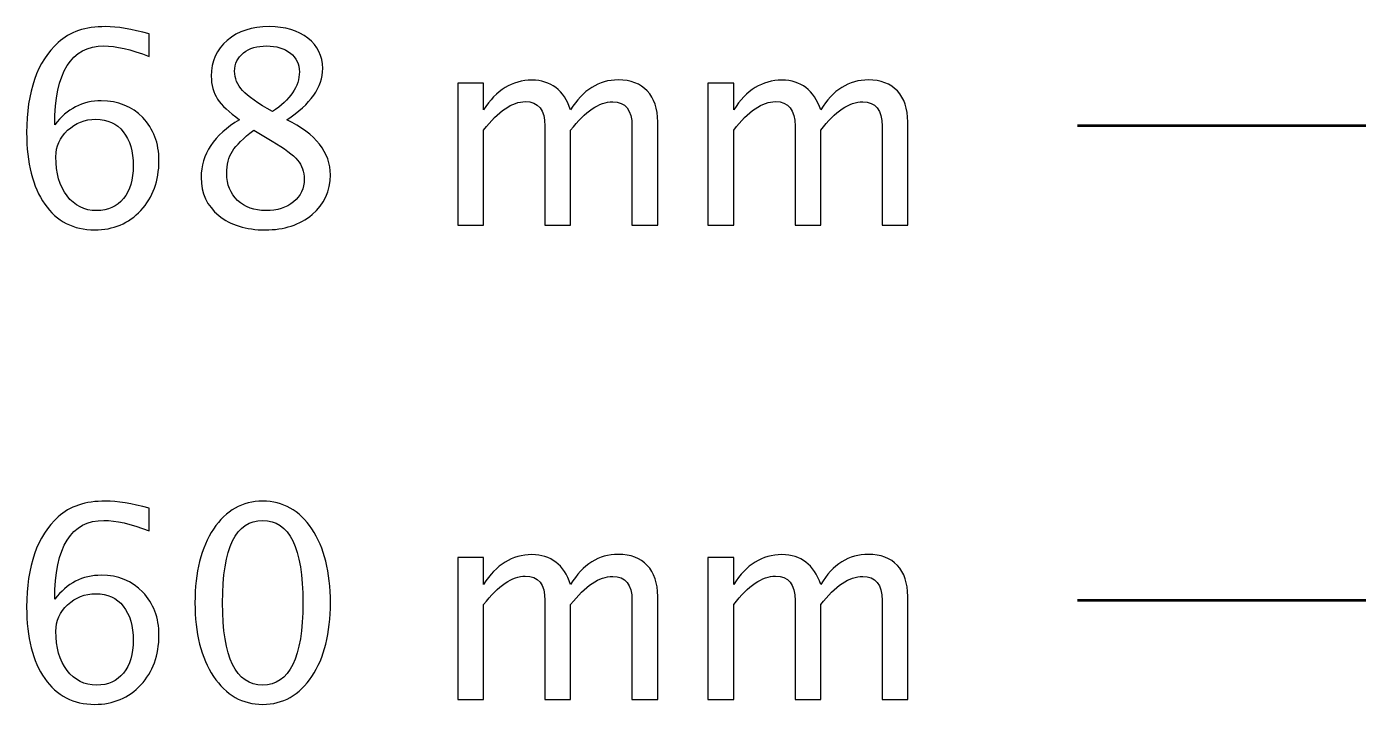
# Model space of a CAD drawing. Header units: centimetres. Extents: x -17.7 to 15.2, y -27.6 to 36.6.
# Drawn here: x -5.635 to -1.426, y 29.521 to 31.664 of the extents above; entities that cross this region are included whole.
import ezdxf

# ---------------------------------------------------------------- set-up
doc = ezdxf.new("R2010")
doc.units = ezdxf.units.CM
doc.header["$MEASUREMENT"] = 0
doc.layers.add('Layer 1', color=7, linetype='Continuous')

msp = doc.modelspace()

# ---------------------------------------------------------------- linework, layer by layer
at = {"layer": 'Layer 1'}
for points, knots in [([(-5.54649, 31.35353), (-5.50755, 31.40391), (-5.45858, 31.42916), (-5.3996, 31.42916), (-5.3996, 31.42916), (-5.34611, 31.42916), (-5.30237, 31.41153), (-5.26822, 31.37611), (-5.26822, 31.37611), (-5.23421, 31.34069), (-5.21714, 31.29525), (-5.21714, 31.23979), (-5.21714, 31.23979), (-5.21714, 31.17615), (-5.23619, 31.1238), (-5.27443, 31.08274), (-5.27443, 31.08274), (-5.31267, 31.04167), (-5.36121, 31.02107), (-5.42034, 31.02107), (-5.42034, 31.02107), (-5.48751, 31.02107), (-5.54028, 31.0483), (-5.57824, 31.10263), (-5.57824, 31.10263), (-5.61634, 31.1571), (-5.63539, 31.23246), (-5.63539, 31.32855), (-5.63539, 31.32855), (-5.63539, 31.45809), (-5.60209, 31.55306), (-5.53563, 31.61374), (-5.53563, 31.61374), (-5.4995, 31.64704), (-5.44955, 31.66369), (-5.38591, 31.66369), (-5.38591, 31.66369), (-5.34894, 31.66369), (-5.30308, 31.65607), (-5.24846, 31.64083), (-5.24846, 31.64083), (-5.24846, 31.64083), (-5.24846, 31.56971), (-5.24846, 31.56971), (-5.24846, 31.56971), (-5.30618, 31.59173), (-5.35359, 31.60273), (-5.39085, 31.60273), (-5.39085, 31.60273), (-5.49456, 31.60273), (-5.54649, 31.51962), (-5.54649, 31.35353)], [0, 0, 0, 0, 0.0714286, 0.0714286, 0.0714286, 0.0714286, 0.1428571, 0.1428571, 0.1428571, 0.1428571, 0.2142857, 0.2142857, 0.2142857, 0.2142857, 0.2857143, 0.2857143, 0.2857143, 0.2857143, 0.3571429, 0.3571429, 0.3571429, 0.3571429, 0.4285714, 0.4285714, 0.4285714, 0.4285714, 0.5, 0.5, 0.5, 0.5, 0.5714286, 0.5714286, 0.5714286, 0.5714286, 0.6428571, 0.6428571, 0.6428571, 0.6428571, 0.7142857, 0.7142857, 0.7142857, 0.7142857, 0.7857143, 0.7857143, 0.7857143, 0.7857143, 0.8571429, 0.8571429, 0.8571429, 0.8571429, 1, 1, 1, 1]), ([(-4.96201, 31.36947), (-4.99559, 31.3929), (-5.01902, 31.41463), (-5.03214, 31.43481), (-5.03214, 31.43481), (-5.04526, 31.45485), (-5.05175, 31.47912), (-5.05175, 31.50748), (-5.05175, 31.50748), (-5.05175, 31.55377), (-5.03482, 31.59144), (-5.00109, 31.62037), (-5.00109, 31.62037), (-4.96723, 31.6493), (-4.92306, 31.66369), (-4.86859, 31.66369), (-4.86859, 31.66369), (-4.81835, 31.66369), (-4.77757, 31.65142), (-4.74639, 31.62686), (-4.74639, 31.62686), (-4.7152, 31.60245), (-4.69954, 31.57056), (-4.69954, 31.53147), (-4.69954, 31.53147), (-4.69954, 31.4722), (-4.7375, 31.41816), (-4.81327, 31.36947), (-4.81327, 31.36947), (-4.72113, 31.32432), (-4.67498, 31.26604), (-4.67498, 31.19464), (-4.67498, 31.19464), (-4.67498, 31.1437), (-4.69432, 31.10207), (-4.73284, 31.06961), (-4.73284, 31.06961), (-4.77136, 31.0373), (-4.82089, 31.02107), (-4.88157, 31.02107), (-4.88157, 31.02107), (-4.94211, 31.02107), (-4.99093, 31.03631), (-5.02819, 31.06679), (-5.02819, 31.06679), (-5.0653, 31.09713), (-5.08393, 31.1372), (-5.08393, 31.18674), (-5.08393, 31.18674), (-5.08393, 31.26011), (-5.04329, 31.32093), (-4.96201, 31.36947)], [0, 0, 0, 0, 0.0714286, 0.0714286, 0.0714286, 0.0714286, 0.1428571, 0.1428571, 0.1428571, 0.1428571, 0.2142857, 0.2142857, 0.2142857, 0.2142857, 0.2857143, 0.2857143, 0.2857143, 0.2857143, 0.3571429, 0.3571429, 0.3571429, 0.3571429, 0.4285714, 0.4285714, 0.4285714, 0.4285714, 0.5, 0.5, 0.5, 0.5, 0.5714286, 0.5714286, 0.5714286, 0.5714286, 0.6428571, 0.6428571, 0.6428571, 0.6428571, 0.7142857, 0.7142857, 0.7142857, 0.7142857, 0.7857143, 0.7857143, 0.7857143, 0.7857143, 0.8571429, 0.8571429, 0.8571429, 0.8571429, 1, 1, 1, 1]), ([(-4.85871, 31.39502), (-4.8017, 31.43269), (-4.7732, 31.47446), (-4.7732, 31.52061), (-4.7732, 31.52061), (-4.7732, 31.5453), (-4.78279, 31.56506), (-4.80184, 31.58015), (-4.80184, 31.58015), (-4.82104, 31.59525), (-4.84601, 31.60273), (-4.87692, 31.60273), (-4.87692, 31.60273), (-4.90683, 31.60273), (-4.93124, 31.59539), (-4.95001, 31.58058), (-4.95001, 31.58058), (-4.96878, 31.56576), (-4.97809, 31.54671), (-4.97809, 31.52315), (-4.97809, 31.52315), (-4.97809, 31.50029), (-4.96963, 31.47968), (-4.95269, 31.46134), (-4.95269, 31.46134), (-4.93576, 31.44313), (-4.90443, 31.42098), (-4.85871, 31.39502)], [0, 0, 0, 0, 0.125, 0.125, 0.125, 0.125, 0.25, 0.25, 0.25, 0.25, 0.375, 0.375, 0.375, 0.375, 0.5, 0.5, 0.5, 0.5, 0.625, 0.625, 0.625, 0.625, 0.75, 0.75, 0.75, 0.75, 1, 1, 1, 1]), ([(-4.27225, 31.03631), (-4.27225, 31.03631), (-4.27225, 31.48505), (-4.27225, 31.48505), (-4.27225, 31.48505), (-4.27225, 31.48505), (-4.19097, 31.48505), (-4.19097, 31.48505), (-4.19097, 31.48505), (-4.19097, 31.48505), (-4.19097, 31.40024), (-4.19097, 31.40024), (-4.19097, 31.40024), (-4.15132, 31.46303), (-4.10052, 31.49436), (-4.03829, 31.49436), (-4.03829, 31.49436), (-3.97831, 31.49436), (-3.93753, 31.46303), (-3.9158, 31.40024), (-3.9158, 31.40024), (-3.87728, 31.4636), (-3.82704, 31.49521), (-3.76538, 31.49521), (-3.76538, 31.49521), (-3.72601, 31.49521), (-3.69539, 31.48363), (-3.67351, 31.46035), (-3.67351, 31.46035), (-3.65164, 31.43707), (-3.64063, 31.40447), (-3.64063, 31.36256), (-3.64063, 31.36256), (-3.64063, 31.36256), (-3.64063, 31.03631), (-3.64063, 31.03631), (-3.64063, 31.03631), (-3.64063, 31.03631), (-3.72191, 31.03631), (-3.72191, 31.03631), (-3.72191, 31.03631), (-3.72191, 31.03631), (-3.72191, 31.34915), (-3.72191, 31.34915), (-3.72191, 31.34915), (-3.72191, 31.40024), (-3.74223, 31.42578), (-3.78287, 31.42578), (-3.78287, 31.42578), (-3.82507, 31.42578), (-3.86938, 31.396), (-3.9158, 31.33631), (-3.9158, 31.33631), (-3.9158, 31.33631), (-3.9158, 31.03631), (-3.9158, 31.03631), (-3.9158, 31.03631), (-3.9158, 31.03631), (-3.99708, 31.03631), (-3.99708, 31.03631), (-3.99708, 31.03631), (-3.99708, 31.03631), (-3.99708, 31.34944), (-3.99708, 31.34944), (-3.99708, 31.34944), (-3.99708, 31.40094), (-4.01768, 31.42662), (-4.05903, 31.42662), (-4.05903, 31.42662), (-4.10009, 31.42662), (-4.14412, 31.39671), (-4.19097, 31.33674), (-4.19097, 31.33674), (-4.19097, 31.33674), (-4.19097, 31.03631), (-4.19097, 31.03631), (-4.19097, 31.03631), (-4.19097, 31.03631), (-4.27225, 31.03631), (-4.27225, 31.03631)], [0, 0, 0, 0, 0.047619, 0.047619, 0.047619, 0.047619, 0.0952381, 0.0952381, 0.0952381, 0.0952381, 0.1428571, 0.1428571, 0.1428571, 0.1428571, 0.1904762, 0.1904762, 0.1904762, 0.1904762, 0.2380952, 0.2380952, 0.2380952, 0.2380952, 0.2857143, 0.2857143, 0.2857143, 0.2857143, 0.3333333, 0.3333333, 0.3333333, 0.3333333, 0.3809524, 0.3809524, 0.3809524, 0.3809524, 0.4285714, 0.4285714, 0.4285714, 0.4285714, 0.4761905, 0.4761905, 0.4761905, 0.4761905, 0.5238095, 0.5238095, 0.5238095, 0.5238095, 0.5714286, 0.5714286, 0.5714286, 0.5714286, 0.6190476, 0.6190476, 0.6190476, 0.6190476, 0.6666667, 0.6666667, 0.6666667, 0.6666667, 0.7142857, 0.7142857, 0.7142857, 0.7142857, 0.7619048, 0.7619048, 0.7619048, 0.7619048, 0.8095238, 0.8095238, 0.8095238, 0.8095238, 0.8571429, 0.8571429, 0.8571429, 0.8571429, 0.9047619, 0.9047619, 0.9047619, 0.9047619, 1, 1, 1, 1]), ([(-3.48174, 31.03631), (-3.48174, 31.03631), (-3.48174, 31.48505), (-3.48174, 31.48505), (-3.48174, 31.48505), (-3.48174, 31.48505), (-3.40046, 31.48505), (-3.40046, 31.48505), (-3.40046, 31.48505), (-3.40046, 31.48505), (-3.40046, 31.40024), (-3.40046, 31.40024), (-3.40046, 31.40024), (-3.36081, 31.46303), (-3.31001, 31.49436), (-3.24778, 31.49436), (-3.24778, 31.49436), (-3.1878, 31.49436), (-3.14702, 31.46303), (-3.12529, 31.40024), (-3.12529, 31.40024), (-3.08677, 31.4636), (-3.03653, 31.49521), (-2.97487, 31.49521), (-2.97487, 31.49521), (-2.9355, 31.49521), (-2.90488, 31.48363), (-2.883, 31.46035), (-2.883, 31.46035), (-2.86113, 31.43707), (-2.85012, 31.40447), (-2.85012, 31.36256), (-2.85012, 31.36256), (-2.85012, 31.36256), (-2.85012, 31.03631), (-2.85012, 31.03631), (-2.85012, 31.03631), (-2.85012, 31.03631), (-2.9314, 31.03631), (-2.9314, 31.03631), (-2.9314, 31.03631), (-2.9314, 31.03631), (-2.9314, 31.34915), (-2.9314, 31.34915), (-2.9314, 31.34915), (-2.9314, 31.40024), (-2.95172, 31.42578), (-2.99236, 31.42578), (-2.99236, 31.42578), (-3.03456, 31.42578), (-3.07887, 31.396), (-3.12529, 31.33631), (-3.12529, 31.33631), (-3.12529, 31.33631), (-3.12529, 31.03631), (-3.12529, 31.03631), (-3.12529, 31.03631), (-3.12529, 31.03631), (-3.20657, 31.03631), (-3.20657, 31.03631), (-3.20657, 31.03631), (-3.20657, 31.03631), (-3.20657, 31.34944), (-3.20657, 31.34944), (-3.20657, 31.34944), (-3.20657, 31.40094), (-3.22717, 31.42662), (-3.26852, 31.42662), (-3.26852, 31.42662), (-3.30958, 31.42662), (-3.35361, 31.39671), (-3.40046, 31.33674), (-3.40046, 31.33674), (-3.40046, 31.33674), (-3.40046, 31.03631), (-3.40046, 31.03631), (-3.40046, 31.03631), (-3.40046, 31.03631), (-3.48174, 31.03631), (-3.48174, 31.03631)], [0, 0, 0, 0, 0.047619, 0.047619, 0.047619, 0.047619, 0.0952381, 0.0952381, 0.0952381, 0.0952381, 0.1428571, 0.1428571, 0.1428571, 0.1428571, 0.1904762, 0.1904762, 0.1904762, 0.1904762, 0.2380952, 0.2380952, 0.2380952, 0.2380952, 0.2857143, 0.2857143, 0.2857143, 0.2857143, 0.3333333, 0.3333333, 0.3333333, 0.3333333, 0.3809524, 0.3809524, 0.3809524, 0.3809524, 0.4285714, 0.4285714, 0.4285714, 0.4285714, 0.4761905, 0.4761905, 0.4761905, 0.4761905, 0.5238095, 0.5238095, 0.5238095, 0.5238095, 0.5714286, 0.5714286, 0.5714286, 0.5714286, 0.6190476, 0.6190476, 0.6190476, 0.6190476, 0.6666667, 0.6666667, 0.6666667, 0.6666667, 0.7142857, 0.7142857, 0.7142857, 0.7142857, 0.7619048, 0.7619048, 0.7619048, 0.7619048, 0.8095238, 0.8095238, 0.8095238, 0.8095238, 0.8571429, 0.8571429, 0.8571429, 0.8571429, 0.9047619, 0.9047619, 0.9047619, 0.9047619, 1, 1, 1, 1]), ([(-5.29842, 31.22371), (-5.29842, 31.269), (-5.30886, 31.30485), (-5.32989, 31.33123), (-5.32989, 31.33123), (-5.35091, 31.35762), (-5.3797, 31.37074), (-5.41625, 31.37074), (-5.41625, 31.37074), (-5.4511, 31.37074), (-5.48088, 31.35917), (-5.50571, 31.33589), (-5.50571, 31.33589), (-5.53069, 31.31275), (-5.54311, 31.28481), (-5.54311, 31.25221), (-5.54311, 31.25221), (-5.54311, 31.20085), (-5.53125, 31.15964), (-5.50769, 31.1286), (-5.50769, 31.1286), (-5.48398, 31.09755), (-5.45265, 31.08203), (-5.41371, 31.08203), (-5.41371, 31.08203), (-5.37829, 31.08203), (-5.35021, 31.09473), (-5.32946, 31.12013), (-5.32946, 31.12013), (-5.30872, 31.14553), (-5.29842, 31.1801), (-5.29842, 31.22371)], [0, 0, 0, 0, 0.1111111, 0.1111111, 0.1111111, 0.1111111, 0.2222222, 0.2222222, 0.2222222, 0.2222222, 0.3333333, 0.3333333, 0.3333333, 0.3333333, 0.4444444, 0.4444444, 0.4444444, 0.4444444, 0.5555556, 0.5555556, 0.5555556, 0.5555556, 0.6666667, 0.6666667, 0.6666667, 0.6666667, 0.7777778, 0.7777778, 0.7777778, 0.7777778, 1, 1, 1, 1]), ([(-4.9177, 31.33645), (-4.95072, 31.31105), (-4.97315, 31.2889), (-4.98501, 31.26999), (-4.98501, 31.26999), (-4.99672, 31.25108), (-5.00265, 31.22766), (-5.00265, 31.19944), (-5.00265, 31.19944), (-5.00265, 31.16444), (-4.99136, 31.13608), (-4.96864, 31.11449), (-4.96864, 31.11449), (-4.94592, 31.0929), (-4.91614, 31.08203), (-4.87903, 31.08203), (-4.87903, 31.08203), (-4.84333, 31.08203), (-4.81426, 31.0912), (-4.79183, 31.10969), (-4.79183, 31.10969), (-4.76925, 31.12817), (-4.75796, 31.15216), (-4.75796, 31.18166), (-4.75796, 31.18166), (-4.75796, 31.20536), (-4.76487, 31.22554), (-4.77884, 31.24191), (-4.77884, 31.24191), (-4.79281, 31.25828), (-4.81977, 31.27832), (-4.8597, 31.30202), (-4.8597, 31.30202), (-4.8597, 31.30202), (-4.9177, 31.33645), (-4.9177, 31.33645)], [0, 0, 0, 0, 0.1, 0.1, 0.1, 0.1, 0.2, 0.2, 0.2, 0.2, 0.3, 0.3, 0.3, 0.3, 0.4, 0.4, 0.4, 0.4, 0.5, 0.5, 0.5, 0.5, 0.6, 0.6, 0.6, 0.6, 0.7, 0.7, 0.7, 0.7, 0.8, 0.8, 0.8, 0.8, 1, 1, 1, 1]), ([(-5.54649, 29.85353), (-5.50755, 29.90391), (-5.45858, 29.92916), (-5.3996, 29.92916), (-5.3996, 29.92916), (-5.34611, 29.92916), (-5.30237, 29.91153), (-5.26822, 29.87611), (-5.26822, 29.87611), (-5.23421, 29.84069), (-5.21714, 29.79525), (-5.21714, 29.73979), (-5.21714, 29.73979), (-5.21714, 29.67615), (-5.23619, 29.6238), (-5.27443, 29.58274), (-5.27443, 29.58274), (-5.31267, 29.54167), (-5.36121, 29.52107), (-5.42034, 29.52107), (-5.42034, 29.52107), (-5.48751, 29.52107), (-5.54028, 29.5483), (-5.57824, 29.60263), (-5.57824, 29.60263), (-5.61634, 29.6571), (-5.63539, 29.73246), (-5.63539, 29.82855), (-5.63539, 29.82855), (-5.63539, 29.95809), (-5.60209, 30.05306), (-5.53563, 30.11374), (-5.53563, 30.11374), (-5.4995, 30.14704), (-5.44955, 30.16369), (-5.38591, 30.16369), (-5.38591, 30.16369), (-5.34894, 30.16369), (-5.30308, 30.15607), (-5.24846, 30.14083), (-5.24846, 30.14083), (-5.24846, 30.14083), (-5.24846, 30.06971), (-5.24846, 30.06971), (-5.24846, 30.06971), (-5.30618, 30.09173), (-5.35359, 30.10273), (-5.39085, 30.10273), (-5.39085, 30.10273), (-5.49456, 30.10273), (-5.54649, 30.01962), (-5.54649, 29.85353)], [0, 0, 0, 0, 0.0714286, 0.0714286, 0.0714286, 0.0714286, 0.1428571, 0.1428571, 0.1428571, 0.1428571, 0.2142857, 0.2142857, 0.2142857, 0.2142857, 0.2857143, 0.2857143, 0.2857143, 0.2857143, 0.3571429, 0.3571429, 0.3571429, 0.3571429, 0.4285714, 0.4285714, 0.4285714, 0.4285714, 0.5, 0.5, 0.5, 0.5, 0.5714286, 0.5714286, 0.5714286, 0.5714286, 0.6428571, 0.6428571, 0.6428571, 0.6428571, 0.7142857, 0.7142857, 0.7142857, 0.7142857, 0.7857143, 0.7857143, 0.7857143, 0.7857143, 0.8571429, 0.8571429, 0.8571429, 0.8571429, 1, 1, 1, 1]), ([(-4.88919, 29.52107), (-4.9534, 29.52107), (-5.00519, 29.55056), (-5.04442, 29.60941), (-5.04442, 29.60941), (-5.08379, 29.66825), (-5.1034, 29.74586), (-5.1034, 29.84238), (-5.1034, 29.84238), (-5.1034, 29.9389), (-5.08379, 30.01651), (-5.04442, 30.07536), (-5.04442, 30.07536), (-5.00519, 30.1342), (-4.9534, 30.16369), (-4.88919, 30.16369), (-4.88919, 30.16369), (-4.8247, 30.16369), (-4.77292, 30.13434), (-4.73369, 30.07564), (-4.73369, 30.07564), (-4.6946, 30.01694), (-4.67498, 29.93918), (-4.67498, 29.84238), (-4.67498, 29.84238), (-4.67498, 29.74586), (-4.6946, 29.66825), (-4.73369, 29.60941), (-4.73369, 29.60941), (-4.77292, 29.55056), (-4.8247, 29.52107), (-4.88919, 29.52107)], [0, 0, 0, 0, 0.1111111, 0.1111111, 0.1111111, 0.1111111, 0.2222222, 0.2222222, 0.2222222, 0.2222222, 0.3333333, 0.3333333, 0.3333333, 0.3333333, 0.4444444, 0.4444444, 0.4444444, 0.4444444, 0.5555556, 0.5555556, 0.5555556, 0.5555556, 0.6666667, 0.6666667, 0.6666667, 0.6666667, 0.7777778, 0.7777778, 0.7777778, 0.7777778, 1, 1, 1, 1]), ([(-4.88933, 29.58203), (-4.80453, 29.58203), (-4.76219, 29.66881), (-4.76219, 29.84238), (-4.76219, 29.84238), (-4.76219, 30.01595), (-4.80453, 30.10273), (-4.88933, 30.10273), (-4.88933, 30.10273), (-4.97386, 30.10273), (-5.01619, 30.01595), (-5.01619, 29.84238), (-5.01619, 29.84238), (-5.01619, 29.66881), (-4.97386, 29.58203), (-4.88933, 29.58203)], [0, 0, 0, 0, 0.2, 0.2, 0.2, 0.2, 0.4, 0.4, 0.4, 0.4, 0.6, 0.6, 0.6, 0.6, 1, 1, 1, 1]), ([(-4.27225, 29.53631), (-4.27225, 29.53631), (-4.27225, 29.98505), (-4.27225, 29.98505), (-4.27225, 29.98505), (-4.27225, 29.98505), (-4.19097, 29.98505), (-4.19097, 29.98505), (-4.19097, 29.98505), (-4.19097, 29.98505), (-4.19097, 29.90024), (-4.19097, 29.90024), (-4.19097, 29.90024), (-4.15132, 29.96303), (-4.10052, 29.99436), (-4.03829, 29.99436), (-4.03829, 29.99436), (-3.97831, 29.99436), (-3.93753, 29.96303), (-3.9158, 29.90024), (-3.9158, 29.90024), (-3.87728, 29.9636), (-3.82704, 29.99521), (-3.76538, 29.99521), (-3.76538, 29.99521), (-3.72601, 29.99521), (-3.69539, 29.98363), (-3.67351, 29.96035), (-3.67351, 29.96035), (-3.65164, 29.93707), (-3.64063, 29.90447), (-3.64063, 29.86256), (-3.64063, 29.86256), (-3.64063, 29.86256), (-3.64063, 29.53631), (-3.64063, 29.53631), (-3.64063, 29.53631), (-3.64063, 29.53631), (-3.72191, 29.53631), (-3.72191, 29.53631), (-3.72191, 29.53631), (-3.72191, 29.53631), (-3.72191, 29.84915), (-3.72191, 29.84915), (-3.72191, 29.84915), (-3.72191, 29.90024), (-3.74223, 29.92578), (-3.78287, 29.92578), (-3.78287, 29.92578), (-3.82507, 29.92578), (-3.86938, 29.896), (-3.9158, 29.83631), (-3.9158, 29.83631), (-3.9158, 29.83631), (-3.9158, 29.53631), (-3.9158, 29.53631), (-3.9158, 29.53631), (-3.9158, 29.53631), (-3.99708, 29.53631), (-3.99708, 29.53631), (-3.99708, 29.53631), (-3.99708, 29.53631), (-3.99708, 29.84944), (-3.99708, 29.84944), (-3.99708, 29.84944), (-3.99708, 29.90094), (-4.01768, 29.92662), (-4.05903, 29.92662), (-4.05903, 29.92662), (-4.10009, 29.92662), (-4.14412, 29.89671), (-4.19097, 29.83674), (-4.19097, 29.83674), (-4.19097, 29.83674), (-4.19097, 29.53631), (-4.19097, 29.53631), (-4.19097, 29.53631), (-4.19097, 29.53631), (-4.27225, 29.53631), (-4.27225, 29.53631)], [0, 0, 0, 0, 0.047619, 0.047619, 0.047619, 0.047619, 0.0952381, 0.0952381, 0.0952381, 0.0952381, 0.1428571, 0.1428571, 0.1428571, 0.1428571, 0.1904762, 0.1904762, 0.1904762, 0.1904762, 0.2380952, 0.2380952, 0.2380952, 0.2380952, 0.2857143, 0.2857143, 0.2857143, 0.2857143, 0.3333333, 0.3333333, 0.3333333, 0.3333333, 0.3809524, 0.3809524, 0.3809524, 0.3809524, 0.4285714, 0.4285714, 0.4285714, 0.4285714, 0.4761905, 0.4761905, 0.4761905, 0.4761905, 0.5238095, 0.5238095, 0.5238095, 0.5238095, 0.5714286, 0.5714286, 0.5714286, 0.5714286, 0.6190476, 0.6190476, 0.6190476, 0.6190476, 0.6666667, 0.6666667, 0.6666667, 0.6666667, 0.7142857, 0.7142857, 0.7142857, 0.7142857, 0.7619048, 0.7619048, 0.7619048, 0.7619048, 0.8095238, 0.8095238, 0.8095238, 0.8095238, 0.8571429, 0.8571429, 0.8571429, 0.8571429, 0.9047619, 0.9047619, 0.9047619, 0.9047619, 1, 1, 1, 1]), ([(-3.48174, 29.53631), (-3.48174, 29.53631), (-3.48174, 29.98505), (-3.48174, 29.98505), (-3.48174, 29.98505), (-3.48174, 29.98505), (-3.40046, 29.98505), (-3.40046, 29.98505), (-3.40046, 29.98505), (-3.40046, 29.98505), (-3.40046, 29.90024), (-3.40046, 29.90024), (-3.40046, 29.90024), (-3.36081, 29.96303), (-3.31001, 29.99436), (-3.24778, 29.99436), (-3.24778, 29.99436), (-3.1878, 29.99436), (-3.14702, 29.96303), (-3.12529, 29.90024), (-3.12529, 29.90024), (-3.08677, 29.9636), (-3.03653, 29.99521), (-2.97487, 29.99521), (-2.97487, 29.99521), (-2.9355, 29.99521), (-2.90488, 29.98363), (-2.883, 29.96035), (-2.883, 29.96035), (-2.86113, 29.93707), (-2.85012, 29.90447), (-2.85012, 29.86256), (-2.85012, 29.86256), (-2.85012, 29.86256), (-2.85012, 29.53631), (-2.85012, 29.53631), (-2.85012, 29.53631), (-2.85012, 29.53631), (-2.9314, 29.53631), (-2.9314, 29.53631), (-2.9314, 29.53631), (-2.9314, 29.53631), (-2.9314, 29.84915), (-2.9314, 29.84915), (-2.9314, 29.84915), (-2.9314, 29.90024), (-2.95172, 29.92578), (-2.99236, 29.92578), (-2.99236, 29.92578), (-3.03456, 29.92578), (-3.07887, 29.896), (-3.12529, 29.83631), (-3.12529, 29.83631), (-3.12529, 29.83631), (-3.12529, 29.53631), (-3.12529, 29.53631), (-3.12529, 29.53631), (-3.12529, 29.53631), (-3.20657, 29.53631), (-3.20657, 29.53631), (-3.20657, 29.53631), (-3.20657, 29.53631), (-3.20657, 29.84944), (-3.20657, 29.84944), (-3.20657, 29.84944), (-3.20657, 29.90094), (-3.22717, 29.92662), (-3.26852, 29.92662), (-3.26852, 29.92662), (-3.30958, 29.92662), (-3.35361, 29.89671), (-3.40046, 29.83674), (-3.40046, 29.83674), (-3.40046, 29.83674), (-3.40046, 29.53631), (-3.40046, 29.53631), (-3.40046, 29.53631), (-3.40046, 29.53631), (-3.48174, 29.53631), (-3.48174, 29.53631)], [0, 0, 0, 0, 0.047619, 0.047619, 0.047619, 0.047619, 0.0952381, 0.0952381, 0.0952381, 0.0952381, 0.1428571, 0.1428571, 0.1428571, 0.1428571, 0.1904762, 0.1904762, 0.1904762, 0.1904762, 0.2380952, 0.2380952, 0.2380952, 0.2380952, 0.2857143, 0.2857143, 0.2857143, 0.2857143, 0.3333333, 0.3333333, 0.3333333, 0.3333333, 0.3809524, 0.3809524, 0.3809524, 0.3809524, 0.4285714, 0.4285714, 0.4285714, 0.4285714, 0.4761905, 0.4761905, 0.4761905, 0.4761905, 0.5238095, 0.5238095, 0.5238095, 0.5238095, 0.5714286, 0.5714286, 0.5714286, 0.5714286, 0.6190476, 0.6190476, 0.6190476, 0.6190476, 0.6666667, 0.6666667, 0.6666667, 0.6666667, 0.7142857, 0.7142857, 0.7142857, 0.7142857, 0.7619048, 0.7619048, 0.7619048, 0.7619048, 0.8095238, 0.8095238, 0.8095238, 0.8095238, 0.8571429, 0.8571429, 0.8571429, 0.8571429, 0.9047619, 0.9047619, 0.9047619, 0.9047619, 1, 1, 1, 1]), ([(-5.29842, 29.72371), (-5.29842, 29.769), (-5.30886, 29.80485), (-5.32989, 29.83123), (-5.32989, 29.83123), (-5.35091, 29.85762), (-5.3797, 29.87074), (-5.41625, 29.87074), (-5.41625, 29.87074), (-5.4511, 29.87074), (-5.48088, 29.85917), (-5.50571, 29.83589), (-5.50571, 29.83589), (-5.53069, 29.81275), (-5.54311, 29.78481), (-5.54311, 29.75221), (-5.54311, 29.75221), (-5.54311, 29.70085), (-5.53125, 29.65964), (-5.50769, 29.6286), (-5.50769, 29.6286), (-5.48398, 29.59755), (-5.45265, 29.58203), (-5.41371, 29.58203), (-5.41371, 29.58203), (-5.37829, 29.58203), (-5.35021, 29.59473), (-5.32946, 29.62013), (-5.32946, 29.62013), (-5.30872, 29.64553), (-5.29842, 29.6801), (-5.29842, 29.72371)], [0, 0, 0, 0, 0.1111111, 0.1111111, 0.1111111, 0.1111111, 0.2222222, 0.2222222, 0.2222222, 0.2222222, 0.3333333, 0.3333333, 0.3333333, 0.3333333, 0.4444444, 0.4444444, 0.4444444, 0.4444444, 0.5555556, 0.5555556, 0.5555556, 0.5555556, 0.6666667, 0.6666667, 0.6666667, 0.6666667, 0.7777778, 0.7777778, 0.7777778, 0.7777778, 1, 1, 1, 1])]:
    msp.add_open_spline(points, degree=3, knots=knots, dxfattribs=at)
at = {"layer": 'Layer 1', "lineweight": 53}
for points in [[(3.9, 31.35), (3.9, 31.35), (-2.31368, 31.35), (-2.31368, 31.35)], [(-2.31368, 29.85), (-2.31368, 29.85), (3.5, 29.85), (3.5, 29.85)]]:
    msp.add_open_spline(points, degree=3, dxfattribs=at)

doc.saveas('drawing.dxf')
